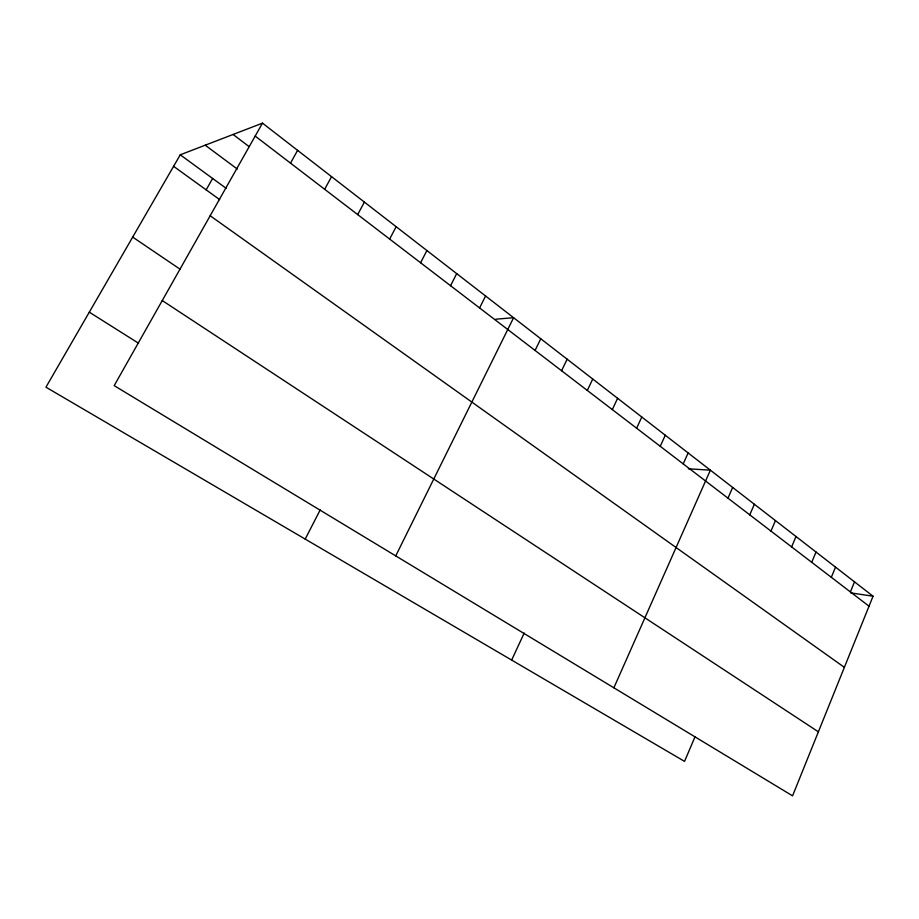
<?xml version="1.0" encoding="UTF-8"?>
<svg xmlns="http://www.w3.org/2000/svg" width="919" height="919" viewBox="0 0 919 919"><rect width="100%" height="100%" fill="white"/><g stroke="black" fill="none" stroke-linecap="round" stroke-linejoin="round"><path stroke-width="1.38" d="M873.05 596.213L792.569 795.854L114.186 385.647L262.489 123.146L873.05 596.213L850.569 592.858M850.408 591.939L854.521 581.853M831.316 577.316L835.52 567.138M811.73 562.313L816.015 552.02M791.615 546.908L796.003 536.512M694.994 736.82L684.552 761.391L45.95 387.186L180.25 154.806L262.489 123.146M770.972 531.102L775.452 520.602M749.766 514.858L754.35 504.244M727.974 498.167L732.661 487.438M613.869 687.803L710.376 470.172L688.297 468.805M683.219 463.888L688.136 452.941M660.244 446.301L665.287 435.227M636.626 428.208L641.784 417.031M511.653 660.072L524.198 633.053M612.33 409.598L617.614 398.295M587.321 390.449L592.744 379.03M561.589 370.736L567.138 359.191M535.076 350.438L540.763 338.755M395.744 555.892L513.595 317.71L495.732 319.203M479.592 307.945L485.588 296.01M450.551 285.706L456.709 273.632M305.2 539.097L320.191 509.896M420.58 262.754L426.91 250.542M389.645 239.055L396.146 226.706M357.686 214.587L364.383 202.088M324.66 189.291L331.552 176.655M290.519 163.134L297.607 150.36M206.143 189.842L212.622 178.458M89.304 312.173L138.551 343.235M162.261 300.559L818.381 731.823M132.681 237.102L180.285 269.347M210.175 215.747L844.377 667.355M173.588 166.316L219.675 199.63M180.25 154.806L226.085 188.292M205.213 145.191L237.309 169.062M233.081 134.461L249.038 146.569M255.183 136.081L869.029 606.195"/></g></svg>
